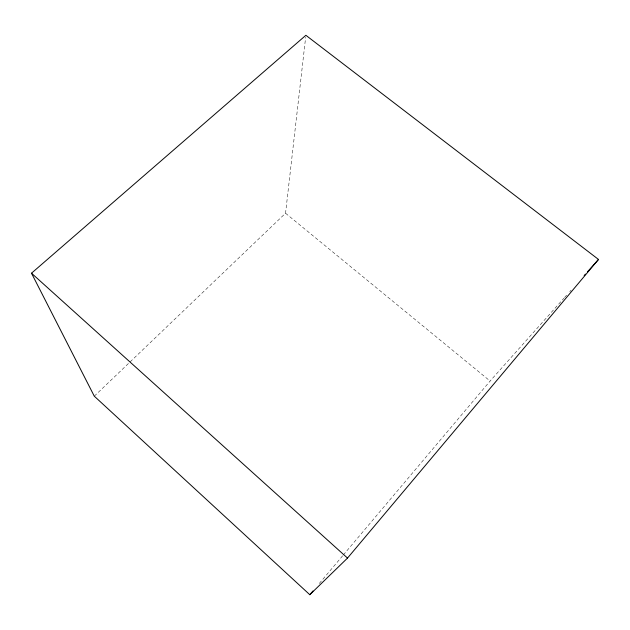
<?xml version="1.0" encoding="UTF-8"?>
<svg xmlns="http://www.w3.org/2000/svg" width="630" height="630" viewBox="0 0 630 630"><rect width="100%" height="100%" fill="white"/><g stroke="black" fill="none" stroke-linecap="round" stroke-linejoin="round"><path stroke-width="0.47" stroke-dasharray="3.15 2.36" d="M94.279 396.175L285.548 213.231L305.652 37.241M319.3 583.467L342.704 555.723M343.334 554.975L490.101 381.04L563.889 298.266M564.543 297.533L567.158 294.604M569.764 291.674L571.071 290.209M285.54 213.231L490.101 381.04"/><path stroke-width="0.94" d="M347.524 558.07L598.5 259.442L305.873 35.288L31.5 273.2L94.279 396.175L309.81 594.712L347.524 558.07L31.5 273.2M309.81 594.712L312.976 590.964M584.136 275.562L585.443 274.097M587.396 271.9L598.5 259.442"/></g></svg>
